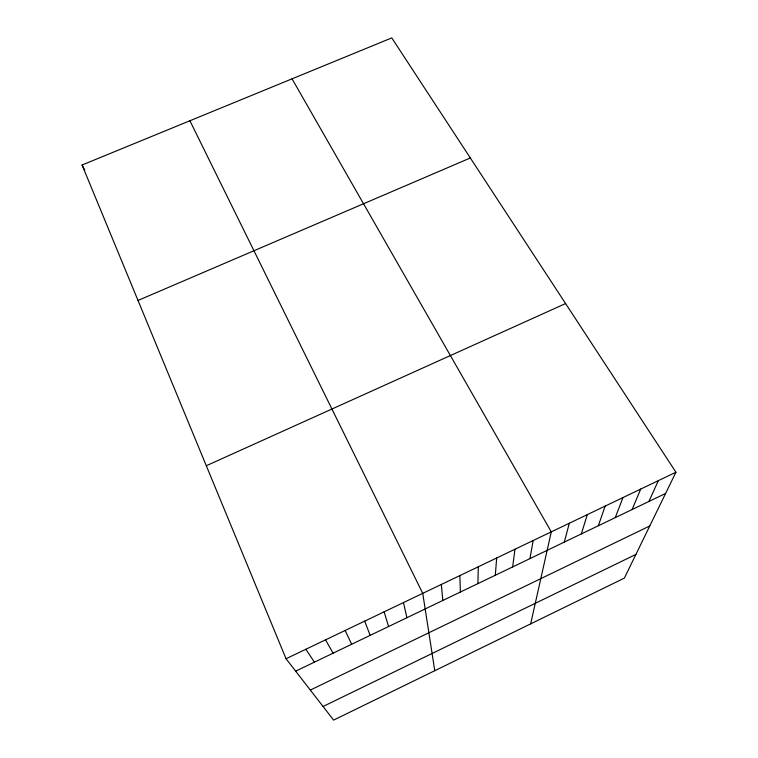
<?xml version="1.0" encoding="UTF-8"?>
<svg xmlns="http://www.w3.org/2000/svg" width="758" height="758" viewBox="0 0 758 758"><rect width="100%" height="100%" fill="white"/><g stroke="black" fill="none" stroke-linecap="round" stroke-linejoin="round"><path stroke-width="1.14" d="M477.881 583.622L478.317 566.766M495.306 575.246L496.68 557.983M512.654 566.918L514.966 549.237M529.937 558.618L533.168 540.53M530.666 623.872L551.284 531.86L292.048 78.832M564.274 542.112L569.324 523.228M581.339 533.916L587.289 514.635M598.337 525.758L605.168 506.079M615.259 517.629L622.981 497.561M632.106 509.528L640.709 489.081M648.895 501.464L658.361 480.638M675.937 472.234L624.374 578.108L333.615 720.1L286.041 658.749L82.063 165.017L391.782 37.9L675.937 472.234L286.041 658.749M323.06 706.494L635.915 554.401M310.325 690.074L649.767 525.967M295.658 671.162L665.609 493.439M206.309 465.744L565.582 303.56M138.022 300.452L470.339 157.967M305.844 649.274L314.399 662.151M325.552 639.847L333.065 653.188M82.063 165.017L84.782 170.133M189.907 120.759L422.746 593.353L434.77 670.697M345.165 630.466L351.646 644.262M364.693 621.124L370.15 635.375M384.135 611.82L388.57 626.525M403.483 602.572L406.904 617.713M441.355 584.456L442.814 600.469M459.879 575.587L460.381 592.026"/></g></svg>
